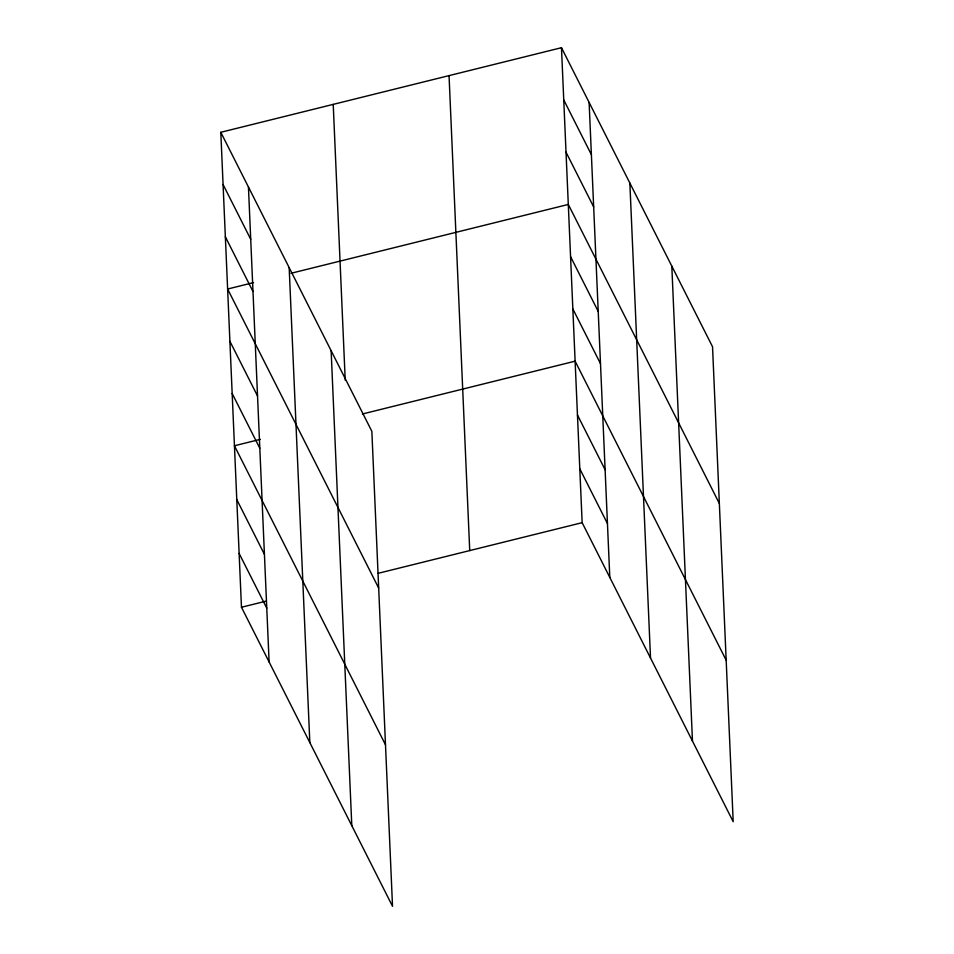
<?xml version="1.0" encoding="UTF-8"?>
<svg xmlns="http://www.w3.org/2000/svg" width="954" height="954" viewBox="0 0 954 954"><rect width="100%" height="100%" fill="white"/><g stroke="black" fill="none" stroke-linecap="round" stroke-linejoin="round"><path stroke-width="1.43" d="M220.803 132.296L371.857 431.327L392.523 906.3L241.469 607.257L220.803 132.296L561.477 47.7L712.531 346.743L733.197 821.704L582.143 522.673L561.477 47.7M253.561 282.587L227.624 289.026L378.678 588.069M291.042 273.285L568.298 204.442L719.352 503.485M260.382 439.329L234.434 445.768L385.499 744.812M362.401 414L575.119 361.172L726.173 660.216M241.469 607.257L265.963 601.175M377.903 573.378L582.143 522.673M563.754 99.943L591.397 154.679M566.02 152.187L593.674 206.923M570.575 256.686L598.218 311.421M572.841 308.929L600.495 363.665M577.456 415.002L605.11 469.738M579.805 468.831L607.448 523.567M223.069 184.539L250.723 239.275M225.347 236.783L252.989 291.519M229.89 341.282L257.544 396.005M232.168 393.525L259.81 448.261M236.783 499.598L264.425 554.334M239.12 553.427L266.774 608.163M671.807 266.118L692.473 741.091M629.855 183.061L650.521 658.021M589.119 102.436L609.797 577.397M449.048 75.616L469.726 550.577M333.22 104.38L345.217 380.121M331.133 350.714L351.799 825.675M289.169 267.645L309.835 742.617M248.445 187.02L269.111 661.993"/></g></svg>
